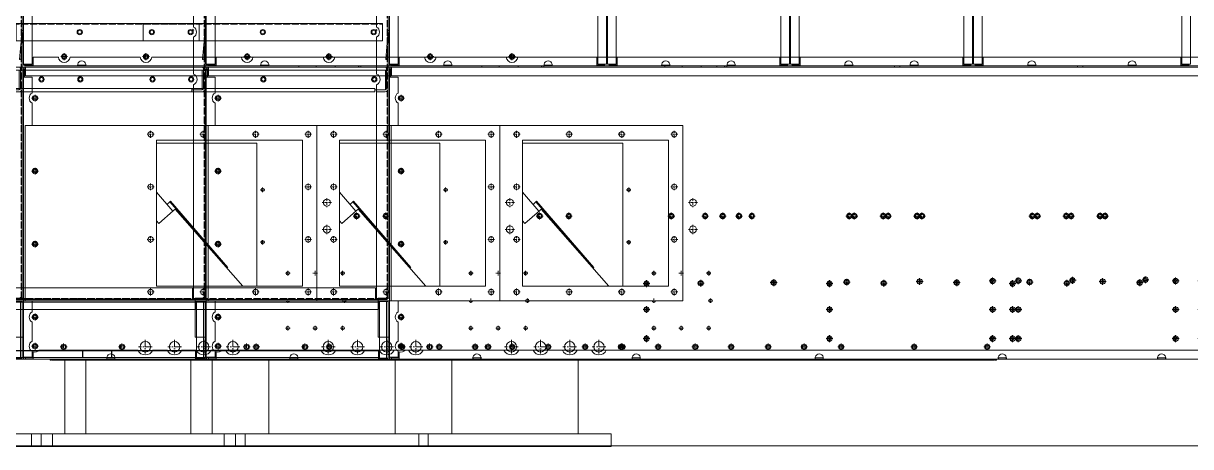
# Model space of a CAD drawing. Header units: millimetres. Extents: x -664082 to 30827, y -141530 to 21962.
# Drawn here: x -662382 to -660382, y -141530 to -140805 of the extents above; entities that cross this region are included whole.
import ezdxf

# ---------------------------------------------------------------- set-up
doc = ezdxf.new("R2010")
doc.units = ezdxf.units.MM
doc.linetypes.add('DASHDOT', pattern=[18.5, 12, -3, 0.5, -3])
doc.linetypes.add('DASHED', pattern=[15, 12, -3])

# ---------------------------------------------------------------- blocks, each defined once
blk = doc.blocks.new('485689')
at = {"color": 7, "lineweight": 13, "ltscale": 0.486}
for p, q in [((183525.3, 30767.5), (183525.3, 30864.7)), ((183528.1, 30767.5), (183528.1, 30864.7)), ((184520.5, 30864.7), (184520.5, 30767.5)), ((184523.3, 30864.7), (184523.3, 30767.5))]:
    blk.add_line(p, q, dxfattribs=at)
at = {"color": 7, "lineweight": 13, "ltscale": 0.014}
for p, q in [((183528.1, 30864.7), (183525.3, 30864.7)), ((183541.9, 30863.3), (183541.9, 30866.1)), ((184506.7, 30863.3), (184506.7, 30866.1)), ((184520.5, 30864.7), (184523.3, 30864.7)), ((183528.1, 30767.5), (183525.3, 30767.5)), ((183541.9, 30768.9), (183541.9, 30766.1)), ((184506.7, 30768.9), (184506.7, 30766.1)), ((184520.5, 30767.5), (184523.3, 30767.5))]:
    blk.add_line(p, q, dxfattribs=at)
at = {"color": 7, "lineweight": 13, "ltscale": 0.004}
for p, q in [((183526.9, 30866.1), (183527.7, 30866.1)), ((184520.9, 30866.1), (184521.7, 30866.1)), ((183527.7, 30766.1), (183526.9, 30766.1)), ((184521.7, 30766.1), (184520.9, 30766.1))]:
    blk.add_line(p, q, dxfattribs=at)
at = {"color": 7, "lineweight": 13, "ltscale": 0.007}
for p, q in [((183526.9, 30864.7), (183526.9, 30866.1)), ((183527.7, 30866.1), (183527.7, 30864.7)), ((184520.9, 30864.7), (184520.9, 30866.1)), ((184521.7, 30864.7), (184521.7, 30866.1)), ((183526.9, 30766.1), (183526.9, 30767.5)), ((183527.7, 30766.1), (183527.7, 30767.5)), ((184520.9, 30767.5), (184520.9, 30766.1)), ((184521.7, 30766.1), (184521.7, 30767.5))]:
    blk.add_line(p, q, dxfattribs=at)
at = {"color": 7, "lineweight": 13, "ltscale": 0.071}
for p, q in [((183541.9, 30866.1), (183527.7, 30866.1)), ((184520.9, 30866.1), (184506.7, 30866.1)), ((183527.7, 30766.1), (183541.9, 30766.1)), ((184506.7, 30766.1), (184520.9, 30766.1))]:
    blk.add_line(p, q, dxfattribs=at)
at = {"color": 7, "lineweight": 13, "ltscale": 0.061}
for p, q in [((183540.3, 30864.7), (183528.1, 30864.7)), ((183541.9, 30863.3), (183541.9, 30851.1)), ((184506.7, 30851.1), (184506.7, 30863.3)), ((184520.5, 30864.7), (184508.3, 30864.7)), ((183528.1, 30767.5), (183540.3, 30767.5)), ((184508.3, 30767.5), (184520.5, 30767.5))]:
    blk.add_line(p, q, dxfattribs=at)
at = {"color": 7, "lineweight": 13, "ltscale": 0.366205}
for p, q in [((183540.3, 30864.7), (183540.3, 30768.9)), ((184508.3, 30781.1), (184508.3, 30864.7))]:
    blk.add_line(p, q, dxfattribs=at)
at = {"color": 7, "lineweight": 13, "ltscale": 0.008}
for p, q in [((183540.3, 30864.5), (183541.9, 30864.5)), ((183540.3, 30863.3), (183541.9, 30863.3)), ((184506.7, 30866.1), (184506.7, 30864.5)), ((184506.7, 30864.5), (184508.3, 30864.5)), ((184506.7, 30863.3), (184508.3, 30863.3)), ((183541.9, 30768.9), (183540.3, 30768.9)), ((183541.9, 30767.7), (183540.3, 30767.7)), ((184508.3, 30768.9), (184506.7, 30768.9)), ((184508.3, 30767.7), (184506.7, 30767.7)), ((184506.7, 30766.1), (184506.7, 30767.7))]:
    blk.add_line(p, q, dxfattribs=at)
at = {"color": 7, "lineweight": 13}
for p, q in [((183541.9, 30866.1), (184506.7, 30866.1)), ((183541.9, 30863.3), (184506.7, 30863.3)), ((184506.7, 30851.1), (183541.9, 30851.1)), ((184506.7, 30768.9), (183541.9, 30768.9)), ((184506.7, 30766.1), (183541.9, 30766.1))]:
    blk.add_line(p, q, dxfattribs=at)
at = {"color": 7, "lineweight": 13, "ltscale": 0.001386}
for p, q in [((183541.9, 30866.1), (183541.9, 30865.8)), ((183541.9, 30766.1), (183541.9, 30766.4))]:
    blk.add_line(p, q, dxfattribs=at)
at = {"color": 7, "lineweight": 13, "ltscale": 0.076206}
for p, q in [((183540.3, 30782.7), (183540.3, 30767.5)), ((184508.3, 30767.5), (184508.3, 30782.7))]:
    blk.add_line(p, q, dxfattribs=at)
at = {"color": 7, "lineweight": 13, "ltscale": 0.05737}
for p, q in [((183541.9, 30780.4), (183541.9, 30768.9)), ((184506.7, 30780.4), (184506.7, 30768.9))]:
    blk.add_line(p, q, dxfattribs=at)
for p, q in [((183541.9, 30780.4), (183999.3, 30780.4)), ((183999.3, 30780.4), (183999.3, 30768.9)), ((184049.3, 30780.4), (184506.7, 30780.4)), ((184049.3, 30780.4), (184049.3, 30768.9))]:
    blk.add_line(p, q)
blk = doc.blocks.new('68679')
at = {"color": 7, "lineweight": 13, "ltscale": 0.0395}
for p, q in [((182656.8, 34860.2), (182688.4, 34860.2)), ((182688.4, 34857), (182656.8, 34857)), ((182688.4, 33865.4), (182656.8, 33865.4)), ((182656.8, 33862.2), (182688.4, 33862.2))]:
    blk.add_line(p, q, dxfattribs=at)
at = {"color": 7, "lineweight": 13, "ltscale": 0.004497}
for p, q in [((182692, 34857), (182688.4, 34857)), ((182692, 33865.4), (182688.4, 33865.4))]:
    blk.add_line(p, q, dxfattribs=at)
at = {"color": 7, "lineweight": 13, "ltscale": 0.00225}
for p, q in [((182688.4, 34857), (182688.4, 34855.2)), ((182688.4, 34855.2), (182688.4, 34857)), ((182688.4, 33867.2), (182688.4, 33865.4)), ((182688.4, 33865.4), (182688.4, 33867.2))]:
    blk.add_line(p, q, dxfattribs=at)
at = {"color": 7, "lineweight": 13, "ltscale": 0.0022}
for p, q in [((182691.2, 34857), (182692.6, 34858)), ((182691.2, 33865.4), (182692.6, 33864.3))]:
    blk.add_line(p, q, dxfattribs=at)
at = {"color": 7, "lineweight": 13, "ltscale": 0.0185}
for p, q in [((182651.6, 34840.2), (182651.6, 34855)), ((182654.8, 34840.2), (182654.8, 34855)), ((182651.6, 33867.4), (182651.6, 33882.2)), ((182654.8, 33867.4), (182654.8, 33882.2))]:
    blk.add_line(p, q, dxfattribs=at)
at = {"color": 7, "lineweight": 13, "ltscale": 0.004}
for p, q in [((182654.8, 34840.2), (182651.6, 34840.2)), ((182654.8, 34837), (182651.6, 34837)), ((182651.6, 33882.2), (182654.8, 33882.2))]:
    blk.add_line(p, q, dxfattribs=at)
at = {"color": 7, "lineweight": 13, "ltscale": 0.003999}
blk.add_line((182651.6, 34837), (182654.8, 34837), dxfattribs=at)
at = {"color": 7, "lineweight": 13}
for p, q in [((182651.6, 34837), (182651.6, 33885.4)), ((182651.6, 34837), (182651.6, 33885.4)), ((182656.8, 34837), (182656.8, 33885.4)), ((182688.4, 34855.2), (182688.4, 33867.2)), ((182693.6, 34855), (182693.6, 33867.4))]:
    blk.add_line(p, q, dxfattribs=at)
at = {"color": 7, "lineweight": 13, "ltscale": 0.02275}
for p, q in [((182654.8, 34837), (182654.8, 34855.2)), ((182654.8, 33867.2), (182654.8, 33885.4))]:
    blk.add_line(p, q, dxfattribs=at)
at = {"color": 7, "lineweight": 13, "ltscale": 0.042}
for p, q in [((182688.4, 34855.2), (182654.8, 34855.2)), ((182654.8, 33867.2), (182688.4, 33867.2))]:
    blk.add_line(p, q, dxfattribs=at)
at = {"color": 7, "lineweight": 13, "ltscale": 0.041987}
blk.add_line((182654.8, 34855.2), (182688.4, 34855.2), dxfattribs=at)
at = {"color": 7, "lineweight": 13, "ltscale": 0.003997}
blk.add_line((182654.8, 34837), (182654.8, 34840.2), dxfattribs=at)
at = {"color": 7, "lineweight": 13, "ltscale": 0.0025}
for p, q in [((182656.8, 34837), (182654.8, 34837)), ((182654.8, 33885.4), (182656.8, 33885.4))]:
    blk.add_line(p, q, dxfattribs=at)
at = {"color": 7, "lineweight": 13, "ltscale": 0.0065}
blk.add_line((182651.6, 33885.4), (182656.8, 33885.4), dxfattribs=at)
at = {"color": 7, "lineweight": 13, "ltscale": 0.004003}
blk.add_line((182654.8, 33882.2), (182654.8, 33885.4), dxfattribs=at)
at = {"color": 7, "lineweight": 13}
for centre in [(182672.6, 34836.2), (182672.6, 34646.2), (182672.6, 34456.2), (182672.6, 34266.2), (182672.6, 34076.2), (182672.6, 33886.2)]:
    blk.add_circle(centre, 3, dxfattribs=at)
for centre, radius, start, end in [((182656.8, 34855), 5.2, 90, 180), ((182656.8, 34855), 2, 90, 174.2609), ((182688.4, 34855), 5.2, 0, 90), ((182656.8, 33867.4), 5.2, 180, 270), ((182656.8, 33867.4), 2, 185.7392, 270), ((182688.4, 33867.4), 5.2, 270, 0)]:
    blk.add_arc(centre, radius, start, end, dxfattribs=at)
for points in [[(182693.6, 34855), (182693.6, 34855.3), (182693.5, 34855.6), (182693.3, 34855.9), (182692.9, 34856.3), (182692.3, 34856.7), (182692.2, 34856.8), (182692.1, 34856.9), (182692, 34857)], [(182693.6, 33867.4), (182693.6, 33867), (182693.5, 33866.7), (182693.3, 33866.4), (182692.9, 33866), (182692.3, 33865.6), (182692.2, 33865.5), (182692.1, 33865.4), (182692, 33865.4)]]:
    blk.add_open_spline(points, degree=5, knots=[0, 0, 0, 0, 0, 0, 6.191357, 6.191357, 6.191357, 7.828222, 7.828222, 7.828222, 7.828222, 7.828222, 7.828222], dxfattribs=at)
blk = doc.blocks.new('3425346')
at = {"color": 7, "lineweight": 13}
for p, q in [((155016.9, 41125), (155426.9, 41125)), ((155016.9, 41095), (155426.9, 41095))]:
    blk.add_line(p, q, dxfattribs=at)
at = {"color": 7, "lineweight": 13, "ltscale": 0.035}
for p, q in [((155016.9, 41122.2), (155016.9, 41125)), ((155426.9, 41122.2), (155426.9, 41125))]:
    blk.add_line(p, q, dxfattribs=at)
at = {"color": 7, "linetype": 'DASHED', "lineweight": 13}
blk.add_line((155016.9, 41123.4), (155426.9, 41123.4), dxfattribs=at)
at = {"color": 7, "lineweight": 13, "ltscale": 0.34}
for p, q in [((155016.9, 41122.2), (155016.9, 41095)), ((155426.9, 41095), (155426.9, 41122.2))]:
    blk.add_line(p, q, dxfattribs=at)
at = {"color": 7, "lineweight": 13}
blk.add_lwpolyline([(155416.2, 41115.3), (155414.3, 41111.8), (155417.7, 41113.9)], dxfattribs=at)
for centre in [(155031.9, 41110), (155221.9, 41110), (155411.9, 41110)]:
    blk.add_circle(centre, 3, dxfattribs=at)
blk = doc.blocks.new('568596')
at = {"color": 7, "lineweight": 13}
for p, q in [((169549.9, 17462.9), (169549.9, 16621.8)), ((169551.6, 16618.9), (173046.2, 16618.9))]:
    blk.add_line(p, q, dxfattribs=at)
at = {"color": 7, "linetype": 'DASHED', "lineweight": 13}
for p, q in [((169551.9, 17464.9), (169551.9, 16621.8)), ((169551.6, 16620.9), (173046.2, 16620.9))]:
    blk.add_line(p, q, dxfattribs=at)
at = {"color": 7, "lineweight": 13, "ltscale": 0.058667}
for p, q in [((169569.9, 17444.9), (169569.9, 16640.9)), ((170022.9, 16658.9), (170022.9, 17008.9)), ((169917.7, 16638.9), (169551.6, 16638.9)), ((169569.9, 16640.9), (169551.9, 16640.9)), ((169999.2, 16638.9), (169936.1, 16638.9)), ((170016.6, 16638.9), (170039.2, 16638.9))]:
    blk.add_line(p, q, dxfattribs=at)
at = {"color": 7, "linetype": 'DASHED', "lineweight": 13, "ltscale": 0.003333}
for p, q in [((169549.9, 17217.4), (169551.9, 17217.4)), ((169549.9, 17208.4), (169551.9, 17208.4)), ((169549.9, 17027.4), (169551.9, 17027.4)), ((169549.9, 17018.4), (169551.9, 17018.4)), ((169549.9, 16837.4), (169551.9, 16837.4)), ((169549.9, 16828.4), (169551.9, 16828.4)), ((169549.9, 16647.4), (169551.9, 16647.4)), ((169549.9, 16640.9), (169551.9, 16640.9)), ((169549.9, 16638.4), (169551.9, 16638.4)), ((169551.9, 16621.8), (169549.9, 16621.8)), ((169644.9, 16620.9), (169644.9, 16618.9)), ((169650.9, 16620.9), (169650.9, 16618.9)), ((169844.9, 16620.9), (169844.9, 16618.9)), ((169850.9, 16620.9), (169850.9, 16618.9))]:
    blk.add_line(p, q, dxfattribs=at)
at = {"color": 7, "linetype": 'DASHED', "lineweight": 13, "ltscale": 0.027667}
blk.add_line((169551.6, 16622.3), (169551.6, 16638.9), dxfattribs=at)
at = {"color": 7, "lineweight": 13, "ltscale": 0.0015}
blk.add_line((169549.9, 16621.8), (169549.9, 16620.9), dxfattribs=at)
at = {"color": 7, "lineweight": 13, "ltscale": 0.00166}
blk.add_line((169550.9, 16620.9), (169549.9, 16620.9), dxfattribs=at)
at = {"color": 7, "lineweight": 13, "ltscale": 0.001174}
blk.add_line((169550.9, 16620.9), (169551.6, 16620.9), dxfattribs=at)
at = {"color": 7, "linetype": 'DASHED', "lineweight": 13, "ltscale": 0.001406}
blk.add_line((169551.6, 16621.5), (169551.6, 16622.3), dxfattribs=at)
at = {"color": 7, "lineweight": 13, "ltscale": 0.002009}
blk.add_line((169551.6, 16621.5), (169551.6, 16620.3), dxfattribs=at)
at = {"color": 7, "linetype": 'DASHED', "lineweight": 13, "ltscale": 0.001183}
blk.add_line((169551.6, 16620.9), (169552.3, 16620.9), dxfattribs=at)
at = {"color": 7, "lineweight": 13, "ltscale": 0.002252}
blk.add_line((169551.6, 16618.9), (169551.6, 16620.3), dxfattribs=at)
at = {"color": 7, "linetype": 'DASHED', "lineweight": 13, "ltscale": 0.0015}
blk.add_line((169551.9, 16621.8), (169551.9, 16620.9), dxfattribs=at)
at = {"color": 7, "lineweight": 13}
for centre in [(169926.9, 17212.9), (169926.9, 17022.9), (170007.9, 17023.9), (170007.9, 16833.9), (169926.9, 16832.9)]:
    blk.add_circle(centre, 4.5, dxfattribs=at)
at = {"color": 7, "lineweight": 13, "ltscale": 0.058667}
for centre in [(169926.9, 16642.9), (170007.9, 16643.9)]:
    blk.add_circle(centre, 4.5, dxfattribs=at)
for centre, start, end in [((169926.9, 16642.9), 203.5779, 336.4221), ((170007.9, 16643.9), 209.9997, 330.0003)]:
    blk.add_arc(centre, 10, start, end, dxfattribs=at)
at = {"color": 7, "lineweight": 13}
for points in [[(169553.3, 16622.3), (169552.8, 16622.1), (169552.3, 16621.8), (169551.8, 16621.5), (169551.3, 16621.2), (169550.9, 16620.9)], [(169553.3, 16622.3), (169553, 16621.9), (169552.6, 16621.5), (169552.3, 16621), (169552, 16620.6), (169551.6, 16620.3)]]:
    blk.add_open_spline(points, degree=5, dxfattribs=at)
at = {"color": 7, "linetype": 'DASHED', "lineweight": 13}
for points in [[(169553.3, 16622.3), (169553, 16622.1), (169552.6, 16622), (169552.3, 16621.8), (169551.9, 16621.6), (169551.6, 16621.5)], [(169553.3, 16622.3), (169553.1, 16622), (169552.9, 16621.8), (169552.7, 16621.5), (169552.5, 16621.2), (169552.3, 16620.9)]]:
    blk.add_open_spline(points, degree=5, dxfattribs=at)
blk = doc.blocks.new('1')
at = {"color": 7, "lineweight": 20}
for p, q in [((11512.8, 12104.2), (11512.8, 9254.4)), ((11527.8, 9254.4), (11527.8, 12104.2)), ((12496.8, 12104.2), (12496.8, 9254.4)), ((12511.8, 9254.4), (12511.8, 12104.2)), ((12513.3, 12104.2), (12513.3, 9254.4)), ((12528.3, 9254.4), (12528.3, 12104.2)), ((13497.3, 12104.2), (13497.3, 9254.4)), ((13512.3, 9254.4), (13512.3, 12104.2)), ((11506.5, 9262.2), (11510.8, 9312)), ((11508.5, 9262), (11512.8, 9311.8)), ((11529.4, 9266.3), (11572.9, 9266.3)), ((11592.8, 9266.3), (11712.9, 9266.3)), ((11732.8, 9266.3), (12495.2, 9266.3)), ((13495.7, 9266.3), (12529.9, 9266.3)), ((14509.3, 9249.3), (11516.3, 9249.3)), ((11529.4, 9251.3), (11606.1, 9251.3)), ((11619.6, 9251.3), (12405.1, 9251.3)), ((12418.6, 9251.3), (12495.2, 9251.3)), ((12529.9, 9251.3), (12606.6, 9251.3)), ((12620.1, 9251.3), (13405.6, 9251.3)), ((13419.1, 9251.3), (13495.7, 9251.3)), ((11512.8, 8752.8), (11512.8, 9232.3)), ((14071.7, 9234.3), (11516.3, 9234.3)), ((11527.8, 9204.9), (11527.8, 9232.3)), ((11527.8, 9149.3), (11527.8, 9187.6)), ((11515.8, 8849.3), (11515.8, 9149.3)), ((12015.8, 9149.3), (11515.8, 9149.3)), ((12015.8, 9149.3), (12015.8, 8849.3)), ((11740.8, 9124.3), (11990.8, 9124.3)), ((11740.8, 9124.3), (11740.8, 8874.3)), ((11740.8, 9119.3), (11912.8, 9119.3)), ((11912.8, 8874.3), (11912.8, 9119.3)), ((11990.8, 8874.3), (11990.8, 9124.3)), ((11740.8, 9034.9), (11769, 9002.6)), ((11863.3, 8906.2), (11764.9, 9019.5)), ((11769.7, 9003.3), (11745, 8981.4)), ((11862.2, 8905.3), (11763.8, 9018.5)), ((11889, 8874.3), (11772.7, 9005.9)), ((11740.8, 8874.3), (11990.8, 8874.3)), ((11493.6, 8853.4), (11493.6, 8787.1)), ((11515.8, 8849.3), (12015.8, 8849.3)), ((11527.8, 8779.9), (11527.8, 8812.6)), ((11709.2, 8764.3), (11540, 8764.3)), ((11759.2, 8764.3), (11734.5, 8764.3)), ((11809.2, 8764.3), (11784.5, 8764.3)), ((11859.2, 8764.3), (11834.5, 8764.3)), ((14141.2, 8764.3), (11884.5, 8764.3)), ((10956.6, 8749.3), (10956.6, 8621.3)), ((11172.9, 8749.3), (11172.9, 8621.3)), ((11656.1, 8749.3), (11529.8, 8749.3)), ((12549.3, 8747.3), (11562.3, 8747.3)), ((11619.8, 8747.3), (11619.8, 8621.3)), ((12556.1, 8749.3), (11669.6, 8749.3)), ((11836.1, 8747.3), (11836.1, 8621.3)), ((13456.1, 8749.3), (12569.6, 8749.3)), ((14356.1, 8749.3), (13469.6, 8749.3)), ((10899.7, 8621.3), (11229.7, 8621.3)), ((10899.7, 8621.3), (10899.7, 8599.3)), ((11229.7, 8621.3), (11229.7, 8599.3)), ((11563, 8621.3), (11893, 8621.3)), ((11563, 8621.3), (11563, 8599.3)), ((11893, 8621.3), (11893, 8599.3)), ((11229.7, 8599.3), (10899.7, 8599.3)), ((11893, 8599.3), (11563, 8599.3))]:
    blk.add_line(p, q, dxfattribs=at)
at = {"color": 7, "lineweight": 20, "ltscale": 0.05}
for p, q in [((11512.8, 9311.8), (11510.8, 9312)), ((11508.5, 9262), (11506.5, 9262.2)), ((11512.8, 9245.8), (11514.8, 9245.8)), ((11984.6, 9251.3), (11984.6, 9249.3)), ((11516.3, 8749.3), (11516.3, 8751.3)), ((11558.8, 8747.3), (11560.8, 8747.3)), ((11656.1, 8749.3), (11656.1, 8751.3)), ((11669.6, 8749.3), (11669.6, 8751.3)), ((12552.8, 8747.3), (12550.8, 8747.3)), ((12556.1, 8749.3), (12556.1, 8751.3)), ((12569.6, 8749.3), (12569.6, 8751.3)), ((13456.1, 8749.3), (13456.1, 8751.3)), ((13469.6, 8749.3), (13469.6, 8751.3))]:
    blk.add_line(p, q, dxfattribs=at)
at = {"color": 7, "lineweight": 20, "ltscale": 0.2975}
for p, q in [((11529.4, 9266.3), (11529.4, 9254.4)), ((12495.2, 9254.4), (12495.2, 9266.3)), ((12529.9, 9266.3), (12529.9, 9254.4)), ((13495.7, 9254.4), (13495.7, 9266.3)), ((11515.9, 9254.4), (11527.8, 9254.4)), ((12496.8, 9254.4), (12508.7, 9254.4)), ((12516.4, 9254.4), (12528.3, 9254.4)), ((13497.3, 9254.4), (13509.2, 9254.4))]:
    blk.add_line(p, q, dxfattribs=at)
at = {"color": 7, "linetype": 'DASHDOT', "lineweight": 20, "ltscale": 0.292499}
for p, q in [((11588.7, 9267.3), (11577, 9267.3)), ((11582.8, 9273.1), (11582.8, 9261.4)), ((11728.7, 9267.3), (11717, 9267.3)), ((11722.8, 9273.1), (11722.8, 9261.4)), ((11538.7, 9196.3), (11527, 9196.3)), ((11736.7, 9134.3), (11725, 9134.3)), ((11826.7, 9134.3), (11815, 9134.3)), ((11916.7, 9134.3), (11905, 9134.3)), ((12006.7, 9134.3), (11995, 9134.3)), ((11538.7, 9071.3), (11527, 9071.3)), ((11736.7, 9044.3), (11725, 9044.3)), ((12006.7, 9044.3), (11995, 9044.3)), ((12089.7, 8994.3), (12078, 8994.3)), ((12139.7, 8994.3), (12128, 8994.3)), ((12628.7, 8994.3), (12617, 8994.3)), ((12686.7, 8994.3), (12675, 8994.3)), ((12744.7, 8994.3), (12733, 8994.3)), ((12933.7, 8994.3), (12922, 8994.3)), ((12991.7, 8994.3), (12980, 8994.3)), ((13049.7, 8994.3), (13038, 8994.3)), ((11538.7, 8946.3), (11527, 8946.3)), ((11736.7, 8954.3), (11725, 8954.3)), ((12006.7, 8954.3), (11995, 8954.3)), ((12679.2, 8879.2), (12667.5, 8879.2)), ((12804.2, 8880.2), (12792.5, 8880.2)), ((12929.2, 8881.2), (12917.5, 8881.2)), ((13054.2, 8882.2), (13042.5, 8882.2)), ((13179.2, 8883.1), (13167.5, 8883.1)), ((13223.2, 8883.5), (13211.5, 8883.5)), ((13316.2, 8884.2), (13304.5, 8884.2)), ((13441.2, 8885.2), (13429.5, 8885.2)), ((11736.7, 8864.3), (11725, 8864.3)), ((11826.7, 8864.3), (11815, 8864.3)), ((11916.7, 8864.3), (11905, 8864.3)), ((12006.7, 8864.3), (11995, 8864.3)), ((12586.2, 8878.5), (12574.5, 8878.5)), ((11538.7, 8821.3), (11527, 8821.3)), ((12586.2, 8834.3), (12574.5, 8834.3)), ((13179.2, 8834.3), (13167.5, 8834.3)), ((13223.2, 8834.3), (13211.5, 8834.3)), ((12586.2, 8784.3), (12574.5, 8784.3)), ((13179.2, 8784.3), (13167.5, 8784.3)), ((13223.2, 8784.3), (13211.5, 8784.3)), ((11538.7, 8771.3), (11527, 8771.3)), ((11587.7, 8770.3), (11576, 8770.3)), ((11687.7, 8770.3), (11676, 8770.3)), ((11917.7, 8770.3), (11906, 8770.3)), ((12042.7, 8770.3), (12031, 8770.3)), ((12167.7, 8770.3), (12156, 8770.3)), ((12292.7, 8770.3), (12281, 8770.3)), ((12417.7, 8770.3), (12406, 8770.3)), ((12542.7, 8770.3), (12531, 8770.3))]:
    blk.add_line(p, q, dxfattribs=at)
at = {"color": 7, "linetype": 'DASHDOT', "lineweight": 20, "ltscale": 0.195001}
for p, q in [((11726.7, 9267.3), (11718.9, 9267.3)), ((11722.8, 9271.2), (11722.8, 9263.4)), ((11926.7, 9039.3), (11918.9, 9039.3)), ((11926.7, 8949.3), (11918.9, 8949.3)), ((11969.7, 8896.3), (11961.9, 8896.3)), ((12016.7, 8896.3), (12008.9, 8896.3)), ((12063.7, 8896.3), (12055.9, 8896.3)), ((12676.8, 8879.2), (12669, 8879.2)), ((12801.8, 8880.2), (12794, 8880.2)), ((12926.8, 8881.1), (12919, 8881.1)), ((13176.7, 8883.1), (13168.9, 8883.1)), ((13220.7, 8883.4), (13212.9, 8883.4)), ((13313.8, 8884.2), (13306, 8884.2)), ((13438.8, 8885.2), (13431, 8885.2)), ((12583.7, 8878.4), (12575.9, 8878.4)), ((11969.7, 8849.3), (11961.9, 8849.3)), ((12066.7, 8849.3), (12058.9, 8849.3)), ((12583.7, 8834.3), (12575.9, 8834.3)), ((13176.7, 8834.3), (13168.9, 8834.3)), ((13220.7, 8834.3), (13212.9, 8834.3)), ((11969.7, 8802.3), (11961.9, 8802.3)), ((12016.7, 8802.3), (12008.9, 8802.3)), ((12063.7, 8802.3), (12055.9, 8802.3)), ((12583.7, 8784.3), (12575.9, 8784.3)), ((13176.7, 8784.3), (13168.9, 8784.3)), ((13220.7, 8784.3), (13212.9, 8784.3))]:
    blk.add_line(p, q, dxfattribs=at)
at = {"color": 7, "lineweight": 20, "ltscale": 0.0775}
for p, q in [((11512.8, 9254.4), (11515.9, 9254.4)), ((11515.9, 9251.3), (11515.9, 9254.4)), ((11529.4, 9251.3), (11529.4, 9254.4)), ((12495.2, 9251.3), (12495.2, 9254.4)), ((12511.8, 9254.4), (12508.7, 9254.4)), ((12513.3, 9254.4), (12516.4, 9254.4)), ((12529.9, 9251.3), (12529.9, 9254.4)), ((13495.7, 9251.3), (13495.7, 9254.4)), ((13512.3, 9254.4), (13509.2, 9254.4))]:
    blk.add_line(p, q, dxfattribs=at)
at = {"color": 7, "lineweight": 20, "ltscale": 0.3375}
for p, q in [((11512.8, 9232.3), (11512.8, 9245.8)), ((11514.8, 9245.8), (11514.8, 9232.3)), ((11529.4, 9252.9), (11515.9, 9252.9)), ((11515.9, 9251.3), (11529.4, 9251.3)), ((12508.7, 9252.9), (12495.2, 9252.9)), ((12495.2, 9251.3), (12508.7, 9251.3)), ((12529.9, 9252.9), (12516.4, 9252.9)), ((12516.4, 9251.3), (12529.9, 9251.3)), ((13509.2, 9252.9), (13495.7, 9252.9)), ((13495.7, 9251.3), (13509.2, 9251.3)), ((11516.3, 8751.3), (11529.8, 8751.3)), ((11529.8, 8749.3), (11516.3, 8749.3))]:
    blk.add_line(p, q, dxfattribs=at)
at = {"color": 7, "lineweight": 20, "ltscale": 0.0375}
for p, q in [((11514.8, 9245.8), (11516.3, 9245.8)), ((11515.9, 9252.9), (11515.9, 9254.4)), ((12508.7, 9252.9), (12508.7, 9254.4)), ((12516.4, 9252.9), (12516.4, 9254.4)), ((13509.2, 9252.9), (13509.2, 9254.4)), ((11763.8, 9018.5), (11764.9, 9019.5)), ((11762.6, 9017.5), (11763.8, 9018.5)), ((11862.2, 8905.3), (11863.3, 8906.2)), ((11516.3, 8751.3), (11516.3, 8752.8))]:
    blk.add_line(p, q, dxfattribs=at)
at = {"color": 7, "lineweight": 20, "ltscale": 0.04}
for p, q in [((11515.9, 9251.3), (11515.9, 9252.9)), ((11606.1, 9251.3), (11606.1, 9252.9)), ((11619.6, 9251.3), (11619.6, 9252.9)), ((12405.1, 9251.3), (12405.1, 9252.9)), ((12418.6, 9251.3), (12418.6, 9252.9)), ((12508.7, 9251.3), (12508.7, 9252.9)), ((12516.4, 9251.3), (12516.4, 9252.9)), ((12606.6, 9251.3), (12606.6, 9252.9)), ((12620.1, 9251.3), (12620.1, 9252.9)), ((13405.6, 9251.3), (13405.6, 9252.9)), ((13419.1, 9251.3), (13419.1, 9252.9)), ((13509.2, 9251.3), (13509.2, 9252.9))]:
    blk.add_line(p, q, dxfattribs=at)
at = {"color": 7, "lineweight": 20, "ltscale": 0.000294144}
blk.add_line((11515.9, 9251.3), (11515.9, 9251.3), dxfattribs=at)
at = {"color": 7, "lineweight": 20, "ltscale": 0.0875}
for p, q in [((11516.3, 9249.3), (11516.3, 9245.8)), ((11512.8, 9232.3), (11516.3, 9232.3)), ((11512.8, 8752.8), (11516.3, 8752.8)), ((11529.8, 8749.3), (11529.8, 8752.8))]:
    blk.add_line(p, q, dxfattribs=at)
at = {"color": 7, "lineweight": 20, "ltscale": 0.2875}
for p, q in [((11516.3, 9234.3), (11516.3, 9245.8)), ((11516.3, 9232.3), (11527.8, 9232.3)), ((11527.8, 8752.8), (11516.3, 8752.8))]:
    blk.add_line(p, q, dxfattribs=at)
at = {"color": 7, "lineweight": 20, "ltscale": 0.168029}
for p, q in [((11606.1, 9252.9), (11612.8, 9252.9)), ((11606.1, 9251.3), (11612.8, 9251.3)), ((11619.6, 9252.9), (11612.8, 9252.9)), ((11619.6, 9251.3), (11612.8, 9251.3)), ((12405.1, 9252.9), (12411.8, 9252.9)), ((12405.1, 9251.3), (12411.8, 9251.3)), ((12418.6, 9252.9), (12411.8, 9252.9)), ((12418.6, 9251.3), (12411.8, 9251.3)), ((12606.6, 9252.9), (12613.3, 9252.9)), ((12606.6, 9251.3), (12613.3, 9251.3)), ((12620.1, 9252.9), (12613.3, 9252.9)), ((12620.1, 9251.3), (12613.3, 9251.3)), ((13405.6, 9252.9), (13412.3, 9252.9)), ((13405.6, 9251.3), (13412.3, 9251.3)), ((13419.1, 9252.9), (13412.3, 9252.9)), ((13419.1, 9251.3), (13412.3, 9251.3))]:
    blk.add_line(p, q, dxfattribs=at)
at = {"color": 7, "lineweight": 20, "ltscale": 0.049942}
blk.add_line((12014.6, 9251.3), (12014.6, 9249.3), dxfattribs=at)
at = {"color": 7, "lineweight": 20, "ltscale": 0.049995}
blk.add_line((12014.6, 9251.3), (12014.6, 9249.3), dxfattribs=at)
at = {"color": 7, "lineweight": 20, "ltscale": 0.050191}
for p, q in [((12047, 9251.3), (12046.8, 9249.3)), ((12087, 9249.3), (12087.1, 9251.3)), ((12087.6, 9251.3), (12087.4, 9249.3)), ((12091.1, 9251.3), (12091, 9249.3)), ((12700.6, 9249.3), (12700.7, 9251.3)), ((12700.7, 9251.3), (12700.6, 9249.3)), ((13005.4, 9249.3), (13005.5, 9251.3)), ((13005.5, 9251.3), (13005.4, 9249.3))]:
    blk.add_line(p, q, dxfattribs=at)
at = {"color": 7, "linetype": 'DASHDOT', "lineweight": 20, "ltscale": 0.2925}
for p, q in [((11532.8, 9202.1), (11532.8, 9190.4)), ((11730.8, 9140.1), (11730.8, 9128.4)), ((11820.8, 9140.1), (11820.8, 9128.4)), ((11910.8, 9140.1), (11910.8, 9128.4)), ((12000.8, 9140.1), (12000.8, 9128.4)), ((11532.8, 9077.1), (11532.8, 9065.4)), ((11730.8, 9050.1), (11730.8, 9038.4)), ((12000.8, 9050.1), (12000.8, 9038.4)), ((12083.8, 9000.1), (12083.8, 8988.4)), ((12133.8, 9000.1), (12133.8, 8988.4)), ((12622.8, 9000.1), (12622.8, 8988.4)), ((12680.8, 9000.1), (12680.8, 8988.4)), ((12738.8, 9000.1), (12738.8, 8988.4)), ((12927.8, 9000.1), (12927.8, 8988.4)), ((12985.8, 9000.1), (12985.8, 8988.4)), ((13043.8, 9000.1), (13043.8, 8988.4)), ((11730.8, 8960.1), (11730.8, 8948.4)), ((12000.8, 8960.1), (12000.8, 8948.4)), ((11532.8, 8952.1), (11532.8, 8940.4)), ((12580.3, 8884.3), (12580.3, 8872.6)), ((12673.3, 8885), (12673.3, 8873.3)), ((12798.3, 8886), (12798.3, 8874.3)), ((12923.3, 8887), (12923.3, 8875.3)), ((13048.3, 8888), (13048.3, 8876.3)), ((13173.3, 8888.9), (13173.3, 8877.2)), ((13217.3, 8889.3), (13217.3, 8877.6)), ((13310.3, 8890), (13310.3, 8878.3)), ((13435.3, 8891), (13435.3, 8879.3)), ((11730.8, 8870.1), (11730.8, 8858.4)), ((11820.8, 8870.1), (11820.8, 8858.4)), ((11910.8, 8870.1), (11910.8, 8858.4)), ((12000.8, 8870.1), (12000.8, 8858.4)), ((12580.3, 8840.1), (12580.3, 8828.4)), ((13173.3, 8840.1), (13173.3, 8828.4)), ((13217.3, 8840.1), (13217.3, 8828.4)), ((11532.8, 8827.1), (11532.8, 8815.4)), ((12580.3, 8790.1), (12580.3, 8778.4)), ((13173.3, 8790.1), (13173.3, 8778.4)), ((13217.3, 8790.1), (13217.3, 8778.4)), ((11532.8, 8777.1), (11532.8, 8765.4)), ((11581.8, 8776.1), (11581.8, 8764.4)), ((11681.8, 8776.1), (11681.8, 8764.4)), ((11911.8, 8776.1), (11911.8, 8764.4)), ((12036.8, 8776.1), (12036.8, 8764.4)), ((12161.8, 8776.1), (12161.8, 8764.4)), ((12286.8, 8776.1), (12286.8, 8764.4)), ((12411.8, 8776.1), (12411.8, 8764.4)), ((12536.8, 8776.1), (12536.8, 8764.4))]:
    blk.add_line(p, q, dxfattribs=at)
at = {"color": 7, "linetype": 'DASHDOT', "lineweight": 20, "ltscale": 0.195}
for p, q in [((11922.8, 9043.2), (11922.8, 9035.4)), ((11922.8, 8953.2), (11922.8, 8945.4)), ((11965.8, 8900.2), (11965.8, 8892.4)), ((12012.8, 8900.2), (12012.8, 8892.4)), ((12059.8, 8900.2), (12059.8, 8892.4)), ((12579.8, 8882.3), (12579.8, 8874.5)), ((12672.9, 8883.1), (12672.9, 8875.3)), ((12797.9, 8884.1), (12797.9, 8876.3)), ((12922.9, 8885), (12922.9, 8877.2)), ((13047.9, 8886), (13047.9, 8878.2)), ((13172.8, 8887), (13172.8, 8879.2)), ((13216.8, 8887.3), (13216.8, 8879.5)), ((13309.9, 8888.1), (13309.9, 8880.3)), ((13434.9, 8889.1), (13434.9, 8881.3)), ((11965.8, 8853.2), (11965.8, 8845.4)), ((12062.8, 8853.2), (12062.8, 8845.4)), ((12579.8, 8838.2), (12579.8, 8830.4)), ((13172.8, 8838.2), (13172.8, 8830.4)), ((13216.8, 8838.2), (13216.8, 8830.4)), ((11965.8, 8806.2), (11965.8, 8798.4)), ((12012.8, 8806.2), (12012.8, 8798.4)), ((12059.8, 8806.2), (12059.8, 8798.4)), ((12579.8, 8788.2), (12579.8, 8780.4)), ((13172.8, 8788.2), (13172.8, 8780.4)), ((13216.8, 8788.2), (13216.8, 8780.4))]:
    blk.add_line(p, q, dxfattribs=at)
at = {"color": 7, "linetype": 'DASHDOT', "lineweight": 20, "ltscale": 0.389999}
blk.add_line((12032.8, 9025.1), (12032.8, 9009.5), dxfattribs=at)
at = {"color": 7, "lineweight": 20, "ltscale": 0.125001}
blk.add_line((11758.9, 9014.2), (11762.6, 9017.5), dxfattribs=at)
at = {"color": 7, "lineweight": 20, "ltscale": 0.1}
blk.add_line((11769.7, 9003.3), (11772.7, 9005.9), dxfattribs=at)
at = {"color": 7, "linetype": 'DASHDOT', "lineweight": 20, "ltscale": 0.389996}
for p, q in [((12040.6, 9017.3), (12025, 9017.3)), ((12040.6, 8971.3), (12025, 8971.3))]:
    blk.add_line(p, q, dxfattribs=at)
at = {"color": 7, "lineweight": 20, "ltscale": 0.157289}
blk.add_line((11745, 8981.4), (11740.8, 8986.2), dxfattribs=at)
at = {"color": 7, "lineweight": 20, "ltscale": 0.1554}
blk.add_line((11745, 8981.4), (11740.8, 8986.1), dxfattribs=at)
at = {"color": 7, "linetype": 'DASHDOT', "lineweight": 20, "ltscale": 0.39}
blk.add_line((12032.8, 8979.1), (12032.8, 8963.5), dxfattribs=at)
at = {"color": 7, "lineweight": 20, "ltscale": 0.15}
for p, q in [((11532.8, 8943.3), (11532.8, 8949.3)), ((11532.8, 8768.3), (11532.8, 8774.3))]:
    blk.add_line(p, q, dxfattribs=at)
at = {"color": 7, "lineweight": 20, "ltscale": 0.010428}
blk.add_line((11861.9, 8905), (11862.2, 8905.3), dxfattribs=at)
at = {"color": 7, "linetype": 'DASHDOT', "lineweight": 20, "ltscale": 0.194998}
blk.add_line((13051.8, 8882.1), (13044, 8882.1), dxfattribs=at)
at = {"color": 7, "lineweight": 20, "ltscale": 0.479992}
for p, q in [((11512.8, 8853.4), (11493.6, 8853.4)), ((11512.8, 8787.1), (11493.6, 8787.1))]:
    blk.add_line(p, q, dxfattribs=at)
at = {"color": 7, "lineweight": 20, "ltscale": 0.483494}
blk.add_line((11527.8, 8829.9), (11527.8, 8849.3), dxfattribs=at)
at = {"color": 7, "linetype": 'DASHDOT', "lineweight": 20}
for p, q in [((11721.8, 8782), (11721.8, 8758.6)), ((11771.8, 8782), (11771.8, 8758.6)), ((11821.8, 8782), (11821.8, 8758.6)), ((11871.8, 8782), (11871.8, 8758.6)), ((11733.5, 8770.3), (11710.1, 8770.3)), ((11783.5, 8770.3), (11760.1, 8770.3)), ((11833.5, 8770.3), (11810.1, 8770.3)), ((11883.5, 8770.3), (11860.1, 8770.3))]:
    blk.add_line(p, q, dxfattribs=at)
at = {"color": 7, "lineweight": 20, "ltscale": 0.245994}
blk.add_line((11527.8, 8752.8), (11527.8, 8762.6), dxfattribs=at)
at = {"color": 7, "lineweight": 20, "ltscale": 0.224015}
blk.add_line((11529.8, 8761.7), (11529.8, 8752.8), dxfattribs=at)
at = {"lineweight": 20}
for p, q in [((10512.8, 8749.3), (11512.8, 8749.3)), ((11512.8, 8749.3), (11512.8, 8752.8)), ((11512.8, 8749.3), (11516.3, 8749.3)), ((16912.8, 8749.3), (12012.8, 8749.3)), ((9812.8, 8600.9), (18012.8, 8600.9))]:
    blk.add_line(p, q, dxfattribs=at)
at = {"color": 7, "lineweight": 20, "ltscale": 0.050016}
for p, q in [((11558.8, 8747.3), (11558.8, 8749.3)), ((11560.8, 8747.3), (11560.8, 8749.3))]:
    blk.add_line(p, q, dxfattribs=at)
at = {"color": 7, "lineweight": 20, "ltscale": 0.049866}
for p, q in [((11562.3, 8749.3), (11562.3, 8747.3)), ((12549.3, 8749.3), (12549.3, 8747.3))]:
    blk.add_line(p, q, dxfattribs=at)
at = {"color": 7, "lineweight": 20, "ltscale": 0.169248}
for p, q in [((11656.1, 8751.3), (11662.8, 8751.3)), ((11656.1, 8749.3), (11662.8, 8749.3)), ((11669.6, 8751.3), (11662.8, 8751.3)), ((11669.6, 8749.3), (11662.8, 8749.3)), ((12556.1, 8751.3), (12562.8, 8751.3)), ((12556.1, 8749.3), (12562.8, 8749.3)), ((12569.6, 8751.3), (12562.8, 8751.3)), ((12569.6, 8749.3), (12562.8, 8749.3)), ((13456.1, 8751.3), (13462.8, 8751.3)), ((13456.1, 8749.3), (13462.8, 8749.3)), ((13469.6, 8751.3), (13462.8, 8751.3)), ((13469.6, 8749.3), (13462.8, 8749.3))]:
    blk.add_line(p, q, dxfattribs=at)
at = {"color": 7, "lineweight": 20, "ltscale": 0.050015}
for p, q in [((12550.8, 8749.3), (12550.8, 8747.3)), ((12552.8, 8749.3), (12552.8, 8747.3))]:
    blk.add_line(p, q, dxfattribs=at)
at = {"color": 7, "lineweight": 20}
for centre, radius in [((11582.8, 9267.3), 4.5), ((11582.8, 9267.3), 3), ((11722.8, 9267.3), 4.5), ((11722.8, 9267.3), 3), ((11532.8, 9196.3), 4.5), ((11532.8, 9196.3), 3), ((11730.8, 9134.3), 4.5), ((11820.8, 9134.3), 4.5), ((11910.8, 9134.3), 4.5), ((12000.8, 9134.3), 4.5), ((11532.8, 9071.3), 4.5), ((11532.8, 9071.3), 3), ((11730.8, 9044.3), 4.5), ((11922.8, 9039.3), 3), ((12000.8, 9044.3), 4.5), ((12032.8, 9017.3), 6), ((12083.8, 8994.3), 4.5), ((12083.8, 8994.3), 3), ((12133.8, 8994.3), 4.5), ((12133.8, 8994.3), 3), ((12622.8, 8994.3), 4.5), ((12622.8, 8994.3), 3), ((12680.8, 8994.3), 4.5), ((12680.8, 8994.3), 3), ((12738.8, 8994.3), 4.5), ((12738.8, 8994.3), 3), ((12927.8, 8994.3), 4.5), ((12927.8, 8994.3), 3), ((12985.8, 8994.3), 4.5), ((12985.8, 8994.3), 3), ((13043.8, 8994.3), 4.5), ((13043.8, 8994.3), 3), ((12032.8, 8971.3), 6), ((11532.8, 8946.3), 4.5), ((11532.8, 8946.3), 3), ((11730.8, 8954.3), 4.5), ((11922.8, 8949.3), 3), ((12000.8, 8954.3), 4.5), ((11965.8, 8896.3), 3), ((12059.8, 8896.3), 3), ((12580.3, 8878.5), 4.5), ((12579.8, 8878.4), 3), ((12673.3, 8879.2), 4.5), ((12672.9, 8879.2), 3), ((12798.3, 8880.2), 4.5), ((12797.9, 8880.2), 3), ((12923.3, 8881.2), 4.5), ((12922.9, 8881.1), 3), ((13048.3, 8882.2), 4.5), ((13047.9, 8882.1), 3), ((13173.3, 8883.1), 4.5), ((13172.8, 8883.1), 3), ((13217.3, 8883.5), 4.5), ((13216.8, 8883.4), 3), ((13310.3, 8884.2), 4.5), ((13309.9, 8884.2), 3), ((13435.3, 8885.2), 4.5), ((13434.9, 8885.2), 3), ((11730.8, 8864.3), 4.5), ((11820.8, 8864.3), 4.5), ((11910.8, 8864.3), 4.5), ((12000.8, 8864.3), 4.5), ((12062.8, 8849.3), 3), ((11532.8, 8821.3), 4.5), ((11532.8, 8821.3), 3), ((12580.3, 8834.3), 4.5), ((12579.8, 8834.3), 3), ((13173.3, 8834.3), 4.5), ((13172.8, 8834.3), 3), ((13217.3, 8834.3), 4.5), ((13216.8, 8834.3), 3), ((11965.8, 8802.3), 3), ((12012.8, 8802.3), 3), ((12059.8, 8802.3), 3), ((11721.8, 8770.3), 9), ((11771.8, 8770.3), 9), ((11821.8, 8770.3), 9), ((11871.8, 8770.3), 9), ((12580.3, 8784.3), 4.5), ((12579.8, 8784.3), 3), ((13173.3, 8784.3), 4.5), ((13172.8, 8784.3), 3), ((13217.3, 8784.3), 4.5), ((13216.8, 8784.3), 3), ((11532.8, 8771.3), 4.5), ((11532.8, 8771.3), 3), ((11581.8, 8770.3), 4.5), ((11581.8, 8770.3), 3), ((11681.8, 8770.3), 4.5), ((11681.8, 8770.3), 3), ((11911.8, 8770.3), 4.5), ((11911.8, 8770.3), 3), ((12036.8, 8770.3), 4.5), ((12036.8, 8770.3), 3), ((12161.8, 8770.3), 4.5), ((12161.8, 8770.3), 3), ((12286.8, 8770.3), 4.5), ((12286.8, 8770.3), 3), ((12411.8, 8770.3), 4.5), ((12411.8, 8770.3), 3), ((12536.8, 8770.3), 4.5), ((12536.8, 8770.3), 3)]:
    blk.add_circle(centre, radius, dxfattribs=at)
for centre, radius, start, end in [((11582.8, 9267.3), 10, 185.7392, 354.2608), ((11612.8, 9253.2), 7, 9.8709, 170.1291), ((11722.8, 9267.3), 10, 185.7392, 354.2608), ((12411.8, 9253.2), 7, 9.8709, 170.1291), ((12613.3, 9253.2), 7, 9.8709, 170.1291), ((13412.3, 9253.2), 7, 9.8709, 170.1291), ((11515.9, 9254.4), 3.1, 175, 270), ((11516.3, 9245.8), 3.5, 90, 180), ((11515.9, 9254.4), 1.5, 180, 270), ((11516.3, 9245.8), 1.5, 90, 180), ((11622, 9252.5), 16.1, 173.4757, 179.6789), ((11603.7, 9252.5), 16.2, 0.3311, 6.523), ((11789.7, 9254.4), 3.1, 270, 270.2606), ((12421, 9252.5), 16.2, 173.4769, 179.6689), ((12402.7, 9252.5), 16.2, 0.3311, 6.523), ((12622.5, 9252.5), 16.1, 173.4757, 179.6789), ((12604.2, 9252.5), 16.2, 0.3311, 6.523), ((13421.5, 9252.5), 16.2, 173.4769, 179.6689), ((13403.2, 9252.5), 16.2, 0.3311, 6.523), ((11532.8, 9196.3), 10, 120, 240), ((12012.8, 8896.3), 3, 359.7382, 0.2618), ((11965.8, 8849.3), 3, 180, 0), ((11532.8, 8821.3), 10, 120, 240), ((11532.8, 8771.3), 10, 120, 240), ((11532.8, 8771.3), 10, 252.5424, 315.573), ((11721.8, 8770.3), 14, 205.3769, 334.6231), ((11771.8, 8770.3), 14, 205.3769, 334.6231), ((11821.8, 8770.3), 14, 205.3769, 334.6231), ((11871.8, 8770.3), 14, 205.3769, 334.6231), ((11516.3, 8752.8), 3.5, 180, 270), ((11516.3, 8752.8), 1.5, 180, 270), ((11551.3, 8752.8), 3.5, 270, 270.245), ((11560.3, 8752.8), 3.5, 269.755, 270), ((11662.8, 8751.3), 7, 12.3736, 167.6264), ((12553.3, 8752.8), 3.5, 270, 270.245), ((12562.8, 8751.3), 7, 12.3736, 167.6264), ((12551, 8750.3), 18.8, 0.553, 7.5903), ((12597.3, 8752.8), 3.5, 270, 270.245), ((13155.3, 8752.8), 3.5, 269.755, 270), ((13190.3, 8752.8), 3.5, 270, 270.245), ((13199.3, 8752.8), 3.5, 269.755, 270), ((13234.3, 8752.8), 3.5, 270, 270.245), ((13462.8, 8751.3), 7, 12.3736, 167.6264)]:
    blk.add_arc(centre, radius, start, end, dxfattribs=at)
for points, knots in [([(11605.8, 9252.6), (11605.8, 9252.3), (11605.9, 9252), (11605.9, 9251.7), (11605.9, 9251.4), (11606, 9251.3), (11606.1, 9251.3), (11606.1, 9251.3), (11606.1, 9251.3)], [0, 0, 0, 0, 0, 0, 3.570616, 3.570616, 3.570616, 4.974883, 4.974883, 4.974883, 4.974883, 4.974883, 4.974883]), ([(11619.8, 9252.6), (11619.8, 9252.3), (11619.8, 9252), (11619.8, 9251.7), (11619.8, 9251.4), (11619.7, 9251.3), (11619.6, 9251.3), (11619.6, 9251.3), (11619.6, 9251.3)], [0, 0, 0, 0, 0, 0, 3.570616, 3.570616, 3.570616, 4.974883, 4.974883, 4.974883, 4.974883, 4.974883, 4.974883]), ([(12404.8, 9252.6), (12404.8, 9252.3), (12404.9, 9252), (12404.9, 9251.7), (12404.9, 9251.4), (12405, 9251.3), (12405.1, 9251.3), (12405.1, 9251.3), (12405.1, 9251.3)], [0, 0, 0, 0, 0, 0, 3.570616, 3.570616, 3.570616, 4.974883, 4.974883, 4.974883, 4.974883, 4.974883, 4.974883]), ([(12418.8, 9252.6), (12418.8, 9252.3), (12418.8, 9252), (12418.8, 9251.7), (12418.8, 9251.4), (12418.7, 9251.3), (12418.6, 9251.3), (12418.6, 9251.3), (12418.6, 9251.3)], [0, 0, 0, 0, 0, 0, 3.570616, 3.570616, 3.570616, 4.974883, 4.974883, 4.974883, 4.974883, 4.974883, 4.974883]), ([(12606.3, 9252.6), (12606.3, 9252.3), (12606.4, 9252), (12606.4, 9251.7), (12606.4, 9251.4), (12606.5, 9251.3), (12606.6, 9251.3), (12606.6, 9251.3), (12606.6, 9251.3)], [0, 0, 0, 0, 0, 0, 3.570616, 3.570616, 3.570616, 4.974883, 4.974883, 4.974883, 4.974883, 4.974883, 4.974883]), ([(12620.3, 9252.6), (12620.3, 9252.3), (12620.3, 9252), (12620.3, 9251.7), (12620.3, 9251.4), (12620.2, 9251.3), (12620.1, 9251.3), (12620.1, 9251.3), (12620.1, 9251.3)], [0, 0, 0, 0, 0, 0, 3.570616, 3.570616, 3.570616, 4.974883, 4.974883, 4.974883, 4.974883, 4.974883, 4.974883]), ([(13405.3, 9252.6), (13405.3, 9252.3), (13405.4, 9252), (13405.4, 9251.7), (13405.4, 9251.4), (13405.5, 9251.3), (13405.6, 9251.3), (13405.6, 9251.3), (13405.6, 9251.3)], [0, 0, 0, 0, 0, 0, 3.570616, 3.570616, 3.570616, 4.974883, 4.974883, 4.974883, 4.974883, 4.974883, 4.974883]), ([(13419.3, 9252.6), (13419.3, 9252.3), (13419.3, 9252), (13419.3, 9251.7), (13419.3, 9251.4), (13419.2, 9251.3), (13419.1, 9251.3), (13419.1, 9251.3), (13419.1, 9251.3)], [0, 0, 0, 0, 0, 0, 3.570616, 3.570616, 3.570616, 4.974883, 4.974883, 4.974883, 4.974883, 4.974883, 4.974883]), ([(11655.8, 8750.5), (11655.8, 8750.1), (11655.9, 8749.8), (11655.9, 8749.6), (11655.9, 8749.4), (11656, 8749.3), (11656, 8749.3), (11656.1, 8749.3), (11656.1, 8749.3)], [0, 0, 0, 0, 0, 0, 3.902586, 3.902586, 3.902586, 4.80152, 4.80152, 4.80152, 4.80152, 4.80152, 4.80152]), ([(11669.8, 8750.5), (11669.8, 8750.1), (11669.8, 8749.8), (11669.8, 8749.6), (11669.8, 8749.4), (11669.7, 8749.3), (11669.7, 8749.3), (11669.6, 8749.3), (11669.6, 8749.3)], [0, 0, 0, 0, 0, 0, 3.902586, 3.902586, 3.902586, 4.80152, 4.80152, 4.80152, 4.80152, 4.80152, 4.80152]), ([(12555.8, 8750.5), (12555.8, 8750.1), (12555.9, 8749.8), (12555.9, 8749.6), (12555.9, 8749.4), (12556, 8749.3), (12556, 8749.3), (12556.1, 8749.3), (12556.1, 8749.3)], [0, 0, 0, 0, 0, 0, 3.902586, 3.902586, 3.902586, 4.80152, 4.80152, 4.80152, 4.80152, 4.80152, 4.80152]), ([(12569.8, 8750.5), (12569.8, 8750.1), (12569.8, 8749.8), (12569.8, 8749.6), (12569.8, 8749.4), (12569.7, 8749.3), (12569.7, 8749.3), (12569.6, 8749.3), (12569.6, 8749.3)], [0, 0, 0, 0, 0, 0, 3.902586, 3.902586, 3.902586, 4.80152, 4.80152, 4.80152, 4.80152, 4.80152, 4.80152]), ([(13455.8, 8750.5), (13455.8, 8750.1), (13455.9, 8749.8), (13455.9, 8749.6), (13455.9, 8749.4), (13456, 8749.3), (13456, 8749.3), (13456.1, 8749.3), (13456.1, 8749.3)], [0, 0, 0, 0, 0, 0, 3.902586, 3.902586, 3.902586, 4.80152, 4.80152, 4.80152, 4.80152, 4.80152, 4.80152]), ([(13469.8, 8750.5), (13469.8, 8750.1), (13469.8, 8749.8), (13469.8, 8749.6), (13469.8, 8749.4), (13469.7, 8749.3), (13469.7, 8749.3), (13469.6, 8749.3), (13469.6, 8749.3)], [0, 0, 0, 0, 0, 0, 3.902586, 3.902586, 3.902586, 4.80152, 4.80152, 4.80152, 4.80152, 4.80152, 4.80152])]:
    blk.add_open_spline(points, degree=5, knots=knots, dxfattribs=at)
for points in [[(11605.9, 9253.3), (11605.9, 9253.1), (11605.9, 9253), (11606, 9252.9), (11606, 9252.9), (11606.1, 9252.9)], [(11619.8, 9253.3), (11619.8, 9253.1), (11619.8, 9253), (11619.7, 9252.9), (11619.7, 9252.9), (11619.6, 9252.9)], [(12404.9, 9253.3), (12404.9, 9253.1), (12404.9, 9253), (12405, 9252.9), (12405, 9252.9), (12405.1, 9252.9)], [(12418.8, 9253.3), (12418.8, 9253.1), (12418.8, 9253), (12418.7, 9252.9), (12418.7, 9252.9), (12418.6, 9252.9)], [(12606.4, 9253.3), (12606.4, 9253.1), (12606.4, 9253), (12606.5, 9252.9), (12606.5, 9252.9), (12606.6, 9252.9)], [(12620.3, 9253.3), (12620.3, 9253.1), (12620.3, 9253), (12620.2, 9252.9), (12620.2, 9252.9), (12620.1, 9252.9)], [(13405.4, 9253.3), (13405.4, 9253.1), (13405.4, 9253), (13405.5, 9252.9), (13405.5, 9252.9), (13405.6, 9252.9)], [(13419.3, 9253.3), (13419.3, 9253.1), (13419.3, 9253), (13419.2, 9252.9), (13419.2, 9252.9), (13419.1, 9252.9)], [(11655.8, 8750.5), (11655.8, 8750.9), (11655.9, 8751.3), (11655.9, 8751.8), (11655.9, 8752.3), (11656, 8752.8)], [(11655.9, 8751.5), (11655.9, 8751.4), (11655.9, 8751.3), (11656, 8751.3), (11656, 8751.3), (11656.1, 8751.3)], [(11669.8, 8751.5), (11669.8, 8751.4), (11669.8, 8751.3), (11669.7, 8751.3), (11669.7, 8751.3), (11669.6, 8751.3)], [(11669.7, 8752.8), (11669.8, 8752.3), (11669.8, 8751.8), (11669.8, 8751.3), (11669.8, 8750.9), (11669.8, 8750.5)], [(12555.8, 8750.5), (12555.8, 8750.9), (12555.9, 8751.3), (12555.9, 8751.8), (12555.9, 8752.3), (12556, 8752.8)], [(12555.9, 8751.5), (12555.9, 8751.4), (12555.9, 8751.3), (12556, 8751.3), (12556, 8751.3), (12556.1, 8751.3)], [(12569.8, 8751.5), (12569.8, 8751.4), (12569.8, 8751.3), (12569.7, 8751.3), (12569.7, 8751.3), (12569.6, 8751.3)], [(13455.8, 8750.5), (13455.8, 8750.9), (13455.9, 8751.3), (13455.9, 8751.8), (13455.9, 8752.3), (13456, 8752.8)], [(13455.9, 8751.5), (13455.9, 8751.4), (13455.9, 8751.3), (13456, 8751.3), (13456, 8751.3), (13456.1, 8751.3)], [(13469.8, 8751.5), (13469.8, 8751.4), (13469.8, 8751.3), (13469.7, 8751.3), (13469.7, 8751.3), (13469.6, 8751.3)], [(13469.7, 8752.8), (13469.8, 8752.3), (13469.8, 8751.8), (13469.8, 8751.3), (13469.8, 8750.9), (13469.8, 8750.5)]]:
    blk.add_open_spline(points, degree=5, dxfattribs=at)
at = {"lineweight": 20, "ltscale": 7.5, "rotation": 90}
blk.add_blockref('568596', (28129.8, -160698.6), dxfattribs=at)
at = {"lineweight": 20, "ltscale": 7.5}
blk.add_blockref('3425346', (-143926.1, -31800.7), dxfattribs=at)
at = {"lineweight": 20, "ltscale": 7.5, "xscale": -1, "rotation": 270}
blk.add_blockref('68679', (-23349.3, -173444.3), dxfattribs=at)
at = {"lineweight": 20, "ltscale": 7.5, "xscale": -1}
blk.add_blockref('485689', (195036.1, -22016.8), dxfattribs=at)

msp = doc.modelspace()

# ---------------------------------------------------------------- block references
at = {"lineweight": 5}
for p in [(-673894.7, -150129), (-673581.2, -150129), (-673267.6, -150129)]:
    msp.add_blockref('1', p, dxfattribs=at)

doc.saveas('drawing.dxf')
